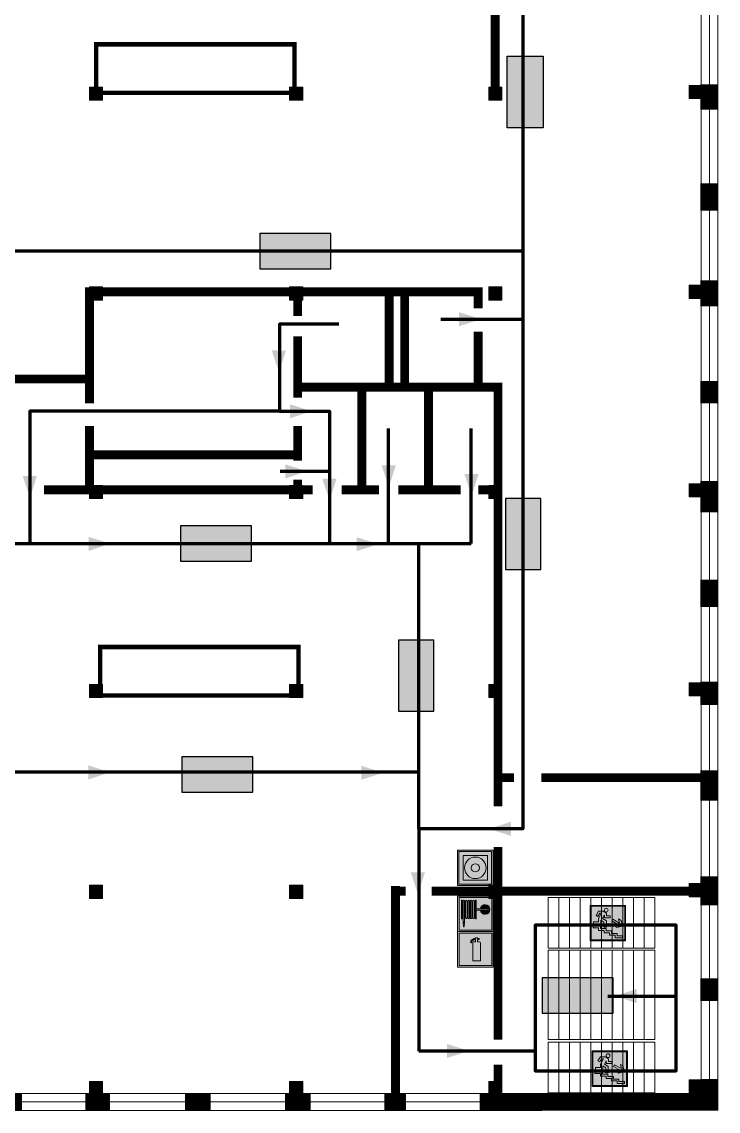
# Model space of a CAD drawing. Header units: millimetres. Extents: x 13810 to 67229, y 12374 to 21950.
# Drawn here: x 25627.8 to 25769.1, y 14572.2 to 14793.2 of the extents above; entities that cross this region are included whole.
import ezdxf

# ---------------------------------------------------------------- set-up
doc = ezdxf.new("R2010")
doc.units = ezdxf.units.MM
doc.layers.add('План_Штампы', color=7, linetype='Continuous')

# ---------------------------------------------------------------- blocks, each defined once
blk = doc.blocks.new('вниз')
at = {"lineweight": 0, "true_color": 0xffffff}
h = blk.add_hatch(color=7, dxfattribs=at)
h.dxf.hatch_style = 1
h.paths.add_polyline_path([(40994.51, -4472.22), (40986.51, -4472.22), (40986.51, -4480.22), (40994.51, -4480.22)])
h.paths.add_polyline_path([(40994.31, -4472.42), (40994.31, -4480.01), (40986.71, -4480.01), (40986.71, -4472.42)], flags=16)
h.paths.add_polyline_path([(40988.43, -4473.53), (40989.43, -4473.53), (40990.19, -4473.96), (40990.19, -4474.6), (40991, -4474.6), (40991, -4475.06), (40989.73, -4475.06), (40989.73, -4474.46), (40989.3, -4475.18), (40990.17, -4475.7), (40990.17, -4477.11), (40989.63, -4477.11), (40989.63, -4476.01), (40988.94, -4475.59), (40988.94, -4476.46), (40988.94, -4476.46), (40987.47, -4476.46), (40987.26, -4476.46), (40987.26, -4475.92), (40988.4, -4475.92), (40988.4, -4475.2), (40989.1, -4473.99), (40988.66, -4473.99), (40988.24, -4474.7), (40987.86, -4474.47), (40988.41, -4473.56)], flags=0)
h.paths.add_polyline_path([(40990.55, -4473.29, -1), (40989.69, -4473.29, -1)], flags=0)
h.paths.add_polyline_path([(40988.85, -4476.89), (40988.85, -4477.43), (40990.1, -4477.43), (40990.1, -4477.99), (40991.34, -4477.99), (40991.34, -4478.54), (40992.59, -4478.54), (40992.59, -4479.09), (40993.83, -4479.09), (40993.83, -4479.52), (40992.17, -4479.52), (40992.17, -4478.97), (40990.91, -4478.97), (40990.91, -4478.41), (40989.68, -4478.41), (40989.68, -4477.86), (40988.43, -4477.86), (40988.43, -4477.31), (40987.6, -4477.31), (40987.18, -4477.31), (40987.18, -4476.89)], flags=0)
h.paths.add_polyline_path([(40991.61, -4475.33), (40993.12, -4476.2), (40992.9, -4475.27), (40993.48, -4475.6), (40993.83, -4476.88), (40992.56, -4477.22), (40991.97, -4476.88), (40992.9, -4476.61), (40991.38, -4475.74), (40991.58, -4475.39)], flags=0)
h.paths.add_polyline_path([(40990.19, -4473.96), (40989.43, -4473.53), (40988.43, -4473.53), (40988.41, -4473.56), (40987.86, -4474.47), (40988.24, -4474.7), (40988.66, -4473.99), (40989.1, -4473.99), (40988.4, -4475.2), (40988.4, -4475.92), (40987.26, -4475.92), (40987.26, -4476.46), (40987.47, -4476.46), (40988.94, -4476.46), (40988.94, -4476.27), (40988.94, -4475.59), (40989.63, -4476.01), (40989.63, -4477.11), (40990.17, -4477.11), (40990.17, -4475.7), (40989.3, -4475.18), (40989.73, -4474.46), (40989.73, -4475.06), (40991, -4475.06), (40991, -4474.6), (40990.19, -4474.6)], flags=0)
h.paths.add_polyline_path([(40990.55, -4473.29, 1), (40989.69, -4473.29, 1)], flags=0)
h.paths.add_polyline_path([(40991.61, -4475.33), (40991.58, -4475.39), (40991.38, -4475.74), (40992.9, -4476.61), (40991.97, -4476.88), (40992.56, -4477.22), (40993.83, -4476.88), (40993.48, -4475.6), (40992.9, -4475.27), (40993.12, -4476.2)], flags=0)
h.paths.add_polyline_path([(40990.1, -4477.43), (40988.85, -4477.43), (40988.85, -4476.89), (40987.18, -4476.89), (40987.18, -4477.31), (40987.6, -4477.31), (40988.43, -4477.31), (40988.43, -4477.86), (40989.68, -4477.86), (40989.68, -4478.41), (40990.91, -4478.41), (40990.91, -4478.97), (40992.17, -4478.97), (40992.17, -4479.52), (40993.83, -4479.52), (40993.83, -4479.09), (40992.59, -4479.09), (40992.59, -4478.54), (40991.34, -4478.54), (40991.34, -4477.99), (40990.1, -4477.99)], flags=0)
at = {"lineweight": 0}
h = blk.add_hatch(color=126, dxfattribs=at)
h.dxf.hatch_style = 1
h.paths.add_polyline_path([(40994.31, -4472.42), (40986.71, -4472.42), (40986.71, -4480.01), (40994.31, -4480.01)])
h.paths.add_polyline_path([(40988.43, -4473.53), (40989.43, -4473.53), (40990.19, -4473.96), (40990.19, -4474.6), (40991, -4474.6), (40991, -4475.06), (40989.73, -4475.06), (40989.73, -4474.46), (40989.3, -4475.18), (40990.17, -4475.7), (40990.17, -4477.11), (40989.63, -4477.11), (40989.63, -4476.01), (40988.94, -4475.59), (40988.94, -4476.46), (40988.94, -4476.46), (40987.47, -4476.46), (40987.26, -4476.46), (40987.26, -4475.92), (40988.4, -4475.92), (40988.4, -4475.2), (40989.1, -4473.99), (40988.66, -4473.99), (40988.24, -4474.7), (40987.86, -4474.47), (40988.41, -4473.56)], flags=16)
h.paths.add_polyline_path([(40990.55, -4473.29, -1), (40989.69, -4473.29, -1)], flags=16)
h.paths.add_polyline_path([(40988.85, -4476.89), (40988.85, -4477.43), (40990.1, -4477.43), (40990.1, -4477.99), (40991.34, -4477.99), (40991.34, -4478.54), (40992.59, -4478.54), (40992.59, -4479.09), (40993.83, -4479.09), (40993.83, -4479.52), (40992.17, -4479.52), (40992.17, -4478.97), (40990.91, -4478.97), (40990.91, -4478.41), (40989.68, -4478.41), (40989.68, -4477.86), (40988.43, -4477.86), (40988.43, -4477.31), (40987.6, -4477.31), (40987.18, -4477.31), (40987.18, -4476.89)], flags=16)
h.paths.add_polyline_path([(40991.61, -4475.33), (40993.12, -4476.2), (40992.9, -4475.27), (40993.48, -4475.6), (40993.83, -4476.88), (40992.56, -4477.22), (40991.97, -4476.88), (40992.9, -4476.61), (40991.38, -4475.74), (40991.58, -4475.39)], flags=16)
at = {"lineweight": 0, "true_color": 0xffffff}
h = blk.add_hatch(color=7, dxfattribs=at)
h.dxf.hatch_style = 1
h.paths.add_polyline_path([(40989.73, -4474.46), (40989.73, -4475.06), (40991, -4475.06), (40991, -4474.6), (40990.19, -4474.6), (40990.19, -4473.96), (40989.43, -4473.53), (40988.43, -4473.53), (40988.41, -4473.56), (40987.86, -4474.47), (40988.24, -4474.7), (40988.66, -4473.99), (40989.1, -4473.99), (40988.4, -4475.2), (40988.4, -4475.92), (40987.26, -4475.92), (40987.26, -4476.46), (40987.47, -4476.46), (40988.94, -4476.46), (40988.94, -4475.59), (40989.63, -4476.01), (40989.63, -4477.11), (40990.17, -4477.11), (40990.17, -4475.7), (40989.3, -4475.18)])
h.paths.add_polyline_path([(40989.69, -4473.29, 1), (40990.55, -4473.29, 1)])
h.paths.add_polyline_path([(40991.61, -4475.33), (40991.58, -4475.39), (40991.38, -4475.74), (40992.9, -4476.61), (40991.97, -4476.88), (40992.56, -4477.22), (40993.83, -4476.88), (40993.48, -4475.6), (40992.9, -4475.27), (40993.12, -4476.2)])
h.paths.add_polyline_path([(40990.1, -4477.43), (40988.85, -4477.43), (40988.85, -4476.89), (40987.18, -4476.89), (40987.18, -4477.31), (40987.6, -4477.31), (40988.43, -4477.31), (40988.43, -4477.86), (40989.68, -4477.86), (40989.68, -4478.41), (40990.91, -4478.41), (40990.91, -4478.97), (40992.17, -4478.97), (40992.17, -4479.52), (40993.83, -4479.52), (40993.83, -4479.09), (40992.59, -4479.09), (40992.59, -4478.54), (40991.34, -4478.54), (40991.34, -4477.99), (40990.1, -4477.99)])
at = {"color": 126, "lineweight": 0}
for points in [[(40986.51, -4472.22), (40994.51, -4472.22), (40994.51, -4480.22), (40986.51, -4480.22)], [(40986.71, -4472.42), (40994.31, -4472.42), (40994.31, -4480.01), (40986.71, -4480.01)]]:
    blk.add_lwpolyline(points, close=True, dxfattribs=at)
for points in [[(40987.47, -4476.46), (40987.26, -4476.46), (40987.26, -4475.92), (40988.4, -4475.92), (40988.4, -4475.2), (40989.1, -4473.99), (40988.66, -4473.99), (40988.24, -4474.7), (40987.86, -4474.47), (40988.41, -4473.56), (40988.43, -4473.53), (40989.43, -4473.53), (40990.19, -4473.96), (40990.19, -4474.6), (40991, -4474.6), (40991, -4475.06), (40989.73, -4475.06), (40989.73, -4474.46), (40989.3, -4475.18), (40990.17, -4475.7), (40990.17, -4477.11), (40989.63, -4477.11), (40989.63, -4476.01), (40988.94, -4475.59), (40988.94, -4476.46)], [(40991.58, -4475.39), (40991.38, -4475.74), (40992.9, -4476.61), (40991.97, -4476.88), (40992.56, -4477.22), (40993.83, -4476.88), (40993.48, -4475.6), (40992.9, -4475.27), (40993.12, -4476.2), (40991.61, -4475.33), (40991.58, -4475.39)], [(40987.6, -4477.31), (40987.18, -4477.31), (40987.18, -4476.89), (40988.85, -4476.89), (40988.85, -4477.43), (40990.1, -4477.43), (40990.1, -4477.99), (40991.34, -4477.99), (40991.34, -4478.54), (40992.59, -4478.54), (40992.59, -4479.09), (40993.83, -4479.09), (40993.83, -4479.52), (40992.17, -4479.52), (40992.17, -4478.97), (40990.91, -4478.97), (40990.91, -4478.41), (40989.68, -4478.41), (40989.68, -4477.86), (40988.43, -4477.86), (40988.43, -4477.31), (40987.6, -4477.31)], [(40987.47, -4476.46), (40988.94, -4476.46), (40988.94, -4476.27)]]:
    blk.add_lwpolyline(points, dxfattribs=at)
blk.add_circle((40990.12, -4473.29), 0.432, dxfattribs=at)
blk = doc.blocks.new('A$C32E8229D')
at = {"true_color": 0xffffff}
blk.add_hatch(color=7, dxfattribs=at).paths.add_polyline_path([(0, 0), (0, -8), (16, -8), (16, 0)])
h = blk.add_hatch(color=126)
h.paths.add_polyline_path([(0.2, -0.2), (15.8, -0.2), (15.8, -7.8), (0.2, -7.8)])
h.paths.add_polyline_path([(13.49, -2.05), (12.08, -2.05), (11.37, -2.63, 0.162397), (11.29, -2.84), (11.29, -3.63), (10.35, -3.63), (10.35, -4.05), (11.68, -4.05), (11.68, -3.48), (12.26, -4.28), (11.29, -5.1), (11.29, -6.78), (11.85, -6.78), (11.85, -5.44), (12.8, -4.64), (12.8, -5.94), (14.46, -5.94), (14.46, -5.39), (13.45, -5.39), (13.45, -3.97), (12.46, -2.59), (13.15, -2.59), (13.69, -3.34), (14.18, -3)], flags=16)
h.paths.add_polyline_path([(10.74, -1.82, 1), (11.8, -1.82, 1)], flags=16)
h.paths.add_polyline_path([(9.39, -3.59), (5.99, -3.59), (6.56, -3.03), (5.91, -3.03), (5.1, -3.83), (5.91, -4.64), (6.56, -4.64), (5.99, -4.09), (9.39, -4.09)], flags=16)
h.paths.add_polyline_path([(4.29, -1.08), (1.72, -1.08), (1.72, -6.6), (4.29, -6.6)], flags=16)
at = {"color": 126}
blk.add_lwpolyline([(16, -8), (0, -8), (0, 0), (16, 0)], close=True, dxfattribs=at)
blk = doc.blocks.new('A$C54414219')
at = {"true_color": 0xffffff}
h = blk.add_hatch(color=7, dxfattribs=at)
h.paths.add_polyline_path([(2.39, -9.45), (2.39, -18.3), (11.23, -18.3), (11.23, -9.45)], flags=0)
h.paths.add_polyline_path([(10.71, -13.87, -1), (2.92, -13.87, -1)], flags=0)
h.paths.add_polyline_path([(8.3, -13.87, -1), (5.33, -13.87, -1)], flags=0)
h.paths.add_polyline_path([(0.41, -7.47), (0.41, -20.27), (13.21, -20.27), (13.21, -7.47)])
h.paths.add_polyline_path([(0.92, -19.77), (12.71, -19.77), (12.71, -7.98), (0.92, -7.98)], flags=16)
h.paths.add_polyline_path([(11.23, -9.45), (11.23, -18.3), (2.39, -18.3), (2.39, -9.45)], flags=0)
at = {"lineweight": 5}
h = blk.add_hatch(color=242, dxfattribs=at)
h.paths.add_polyline_path([(12.71, -7.98), (0.92, -7.98), (0.92, -19.77), (12.71, -19.77)])
h.paths.add_polyline_path([(11.23, -18.3), (2.39, -18.3), (2.39, -9.45), (11.23, -9.45)], flags=16)
h.paths.add_polyline_path([(10.71, -13.87, -1), (2.92, -13.87, -1)], flags=0)
h.paths.add_polyline_path([(8.3, -13.87, -1), (5.33, -13.87, -1)], flags=0)
at = {"true_color": 0xffffff}
h = blk.add_hatch(color=7, dxfattribs=at)
h.paths.add_polyline_path([(2.39, -9.45), (2.39, -18.3), (11.23, -18.3), (11.23, -9.45)])
h.paths.add_polyline_path([(10.71, -13.87, -1), (2.92, -13.87, -1)], flags=16)
h.paths.add_polyline_path([(8.3, -13.87, -1), (5.33, -13.87, -1)], flags=0)
at = {"lineweight": 5}
h = blk.add_hatch(color=242, dxfattribs=at)
h.paths.add_polyline_path([(2.92, -13.87, 1), (10.71, -13.87, 1)])
h.paths.add_polyline_path([(8.3, -13.87, -1), (5.33, -13.87, -1)], flags=16)
at = {"color": 242, "lineweight": 5}
for p, q in [((0.41, -20.27), (0.41, -7.47)), ((0.41, -7.47), (13.21, -7.47)), ((0.41, -7.47), (13.21, -7.47)), ((13.21, -20.27), (13.21, -7.47)), ((0.41, -20.27), (13.21, -20.27))]:
    blk.add_line(p, q, dxfattribs=at)
for points in [[(0.92, -7.98), (12.71, -7.98), (12.71, -19.77), (0.92, -19.77)], [(2.39, -9.45), (11.23, -9.45), (11.23, -18.3), (2.39, -18.3)]]:
    blk.add_lwpolyline(points, close=True, dxfattribs=at)
for radius in [3.89, 1.49]:
    blk.add_circle((6.81, -13.87), radius, dxfattribs=at)
blk = doc.blocks.new('A$C7B4425F7')
at = {"true_color": 0xffffff}
blk.add_hatch(color=7, dxfattribs=at).paths.add_polyline_path([(0, 0), (-16, 0), (-16, -8), (0, -8)])
h = blk.add_hatch(color=126)
h.paths.add_polyline_path([(-0.2, -0.2), (-15.8, -0.2), (-15.8, -7.8), (-0.2, -7.8)])
h.paths.add_polyline_path([(-11.76, -2.03), (-11.76, -3.66), (-11.17, -3.66, -0.568275), (-11.17, -6.18), (-12.58, -6.18), (-12.58, -2.03)], flags=16)
h.paths.add_polyline_path([(-13.33, -4.12, -0.495768), (-13.59, -6.18), (-15.03, -6.18), (-15.03, -2.03), (-13.59, -2.03, -0.487973)], flags=16)
h.paths.add_polyline_path([(-10.25, -2.03), (-9.48, -2.03), (-9.48, -6.18), (-10.25, -6.18)], flags=16)
h.paths.add_polyline_path([(-13.84, -3.69), (-14.24, -3.69), (-14.24, -3.03), (-13.9, -3.03, -0.692621)], flags=0)
h.paths.add_polyline_path([(-9.15, -2.03), (-8.4, -2.03), (-8.04, -3.07), (-7.68, -2.03), (-6.93, -2.03), (-7.64, -4.1), (-6.93, -6.18), (-7.68, -6.18), (-8.04, -5.14), (-8.4, -6.18), (-9.15, -6.18), (-8.44, -4.1)], flags=16)
h.paths.add_polyline_path([(-11.76, -4.46), (-11.42, -4.46, -0.692621), (-11.36, -5.12), (-11.76, -5.12)], flags=0)
h.paths.add_polyline_path([(-13.9, -5.2), (-14.24, -5.2), (-14.24, -4.55), (-13.84, -4.55, -0.708038)], flags=0)
edge = h.paths.add_edge_path(flags=16)
edge.add_ellipse((-5.51, -4.08), major_axis=(0, 2.05), ratio=0.586184, start_angle=0, end_angle=360)
edge = h.paths.add_edge_path(flags=0)
edge.add_ellipse((-5.51, -4.08), major_axis=(0, 1.14), ratio=0.454828, start_angle=0, end_angle=360)
h.paths.add_polyline_path([(-4.13, -4.96, 0.377264), (-3.48, -4.52, 0.0555), (-3.16, -2.03), (-1.66, -2.03), (-1.66, -4.96), (-0.96, -4.96), (-0.96, -7.01), (-1.75, -7.01), (-1.75, -6.18), (-3.3, -6.18), (-3.3, -7.02), (-4.13, -7.02)], flags=16)
h.paths.add_polyline_path([(-2.73, -2.91), (-2.28, -2.91), (-2.28, -4.96), (-3.05, -4.96, 0.079136)], flags=0)
at = {"color": 126}
blk.add_lwpolyline([(-16, -8), (0, -8), (0, 0), (-16, 0)], close=True, dxfattribs=at)
blk = doc.blocks.new('A$C3AD82952')
at = {"true_color": 0xf5f5ff}
h = blk.add_hatch(color=7, dxfattribs=at)
h.dxf.hatch_style = 1
h.paths.add_polyline_path([(8.21, 8.73, 0.414214), (7.89, 9.05), (7.22, 9.05), (7.22, 9.92), (7.59, 9.92, 1), (7.57, 10.36), (7.22, 10.36), (7.22, 10.6), (6.43, 10.6), (6.43, 10.36), (6.01, 10.36), (4.74, 9.59), (4.74, 8.69), (4.98, 8.73), (4.98, 9.26), (6.12, 9.91), (6.43, 9.91), (6.43, 9.05), (5.76, 9.05, 0.414214), (5.44, 8.73), (5.44, 2.2), (8.21, 2.2)], flags=0)
h.paths.add_polyline_path([(12.8, 12.8), (0, 12.8), (0, 0), (12.8, 0)])
h.paths.add_polyline_path([(0.51, 12.29), (12.29, 12.29), (12.29, 0.51), (0.51, 0.51)], flags=16)
h.paths.add_polyline_path([(4.74, 9.59), (6.01, 10.36), (6.43, 10.36), (6.43, 10.6), (7.22, 10.6), (7.22, 10.36), (7.59, 10.36, -0.94586), (7.59, 9.92), (7.22, 9.92), (7.22, 9.05), (7.89, 9.05, -0.414214), (8.21, 8.73), (8.21, 2.2), (5.44, 2.2), (5.44, 8.73, -0.414214), (5.76, 9.05), (6.43, 9.05), (6.43, 9.91), (6.12, 9.91), (4.98, 9.26), (4.98, 8.73), (4.74, 8.69)], flags=0)
h = blk.add_hatch(color=242)
h.dxf.hatch_style = 1
h.paths.add_polyline_path([(12.29, 12.29), (0.51, 12.29), (0.51, 0.51), (12.29, 0.51)])
h.paths.add_polyline_path([(4.74, 8.69), (4.74, 9.59), (6.01, 10.36), (6.43, 10.36), (6.43, 10.6), (7.22, 10.6), (7.22, 10.36), (7.59, 10.36, -0.94586), (7.59, 9.92), (7.22, 9.92), (7.22, 9.05), (7.89, 9.05, -0.414214), (8.21, 8.73), (8.21, 2.2), (5.44, 2.2), (5.44, 8.73, -0.414214), (5.76, 9.05), (6.43, 9.05), (6.43, 9.91), (6.12, 9.91), (4.98, 9.26), (4.98, 8.73)], flags=16)
h = blk.add_hatch(color=7, dxfattribs=at)
h.dxf.hatch_style = 1
h.paths.add_polyline_path([(8.21, 8.73, 0.414214), (7.89, 9.05), (7.22, 9.05), (7.22, 9.92), (7.59, 9.92, 1), (7.57, 10.36), (7.22, 10.36), (7.22, 10.6), (6.43, 10.6), (6.43, 10.36), (6.01, 10.36), (4.74, 9.59), (4.74, 8.69), (4.98, 8.73), (4.98, 9.26), (6.12, 9.91), (6.43, 9.91), (6.43, 9.05), (5.76, 9.05, 0.414214), (5.44, 8.73), (5.44, 2.2), (8.21, 2.2)])
at = {"color": 242, "lineweight": 5}
for p, q in [((0, 0), (0, 12.8)), ((0, 12.8), (12.8, 12.8)), ((12.8, 0), (12.8, 12.8)), ((6.01, 10.36), (4.74, 9.59)), ((4.74, 9.59), (4.74, 8.69)), ((4.74, 8.69), (4.98, 8.73)), ((4.98, 9.26), (6.12, 9.91)), ((4.98, 8.73), (4.98, 9.26)), ((5.44, 2.2), (5.44, 8.73)), ((5.76, 9.05), (6.43, 9.05)), ((6.01, 10.36), (6.43, 10.36)), ((6.12, 9.91), (6.43, 9.91)), ((7.22, 10.6), (6.43, 10.6)), ((6.43, 10.6), (6.43, 10.36)), ((6.43, 9.91), (6.43, 9.05)), ((7.22, 10.36), (7.22, 10.6)), ((7.59, 10.36), (7.22, 10.36)), ((7.22, 9.05), (7.22, 9.92)), ((7.59, 9.92), (7.22, 9.92)), ((7.89, 9.05), (7.22, 9.05)), ((8.21, 2.2), (8.21, 8.73)), ((0, 0), (12.8, 0)), ((5.44, 2.2), (8.21, 2.2))]:
    blk.add_line(p, q, dxfattribs=at)
blk.add_lwpolyline([(0.51, 12.29), (12.29, 12.29), (12.29, 0.51), (0.51, 0.51)], close=True, dxfattribs=at)
for centre, radius, start, end in [((5.76, 8.73), 0.32, 90, 180), ((7.58, 10.14), 0.223, 273.1875, 86.8125), ((7.89, 8.73), 0.32, 0, 90)]:
    blk.add_arc(centre, radius, start, end, dxfattribs=at)
blk = doc.blocks.new('A$C37112FD5')
at = {"true_color": 0xf5f5ff}
h = blk.add_hatch(color=7, dxfattribs=at)
h.dxf.hatch_style = 1
h.paths.add_polyline_path([(12.8, -7.4), (0, -7.4), (0, -20.2), (12.8, -20.2)])
h.paths.add_polyline_path([(12.29, -7.91), (12.29, -19.69), (0.51, -19.69), (0.51, -7.91)], flags=16)
h.paths.add_polyline_path([(4.98, -9.04, -0.42597), (5.17, -9.22), (5.17, -12.25), (5.17, -15.29, -0.432244), (4.98, -15.47), (4.83, -15.47, -0.42597), (4.64, -15.29), (4.64, -12.25), (4.64, -9.22, -0.432244), (4.83, -9.04)], flags=0)
h.paths.add_polyline_path([(4.28, -9.22), (4.28, -12.25), (4.28, -15.29, -0.432244), (4.09, -15.47), (3.94, -15.47, -0.42597), (3.75, -15.29), (3.75, -12.25), (3.75, -9.22, -0.432244), (3.94, -9.04), (4.09, -9.04, -0.42597)], flags=0)
h.paths.add_polyline_path([(5.72, -9.04), (5.87, -9.04, -0.42597), (6.06, -9.22), (6.06, -12.25), (6.06, -15.29, -0.432244), (5.87, -15.47), (5.72, -15.47, -0.42597), (5.53, -15.29), (5.53, -12.25), (5.53, -9.22, -0.432244)], flags=0)
h.paths.add_polyline_path([(6.42, -8.9), (6.5, -8.9, -0.42597), (6.69, -9.08), (6.69, -12.03), (8.21, -12.03, -15.824349), (8.21, -12.47), (6.69, -12.47), (6.69, -15.42, -0.432244), (6.5, -15.6), (6.42, -15.6)], flags=0)
h.paths.add_polyline_path([(3.39, -9.22), (3.39, -12.25), (3.39, -15.29, -0.432244), (3.2, -15.47), (3.05, -15.47, -0.42597), (2.85, -15.29), (2.85, -12.25), (2.85, -9.22, -0.432244), (3.05, -9.04), (3.2, -9.04, -0.42597)], flags=0)
h.paths.add_polyline_path([(2.5, -9.22), (2.5, -16.71), (1.96, -16.71), (1.96, -9.22, -0.432244), (2.15, -9.04), (2.31, -9.04, -0.42597)], flags=0)
h.paths.add_polyline_path([(1.61, -8.9), (1.61, -15.6), (1.57, -15.6, -0.42597), (1.37, -15.42), (1.37, -12.03), (1.37, -9.09, -0.432244), (1.57, -8.9)], flags=0)
h.paths.add_polyline_path([(9.76, -10.81), (9.76, -12.03), (8.49, -12.03, -0.336371)], flags=0)
h.paths.add_polyline_path([(8.49, -12.47), (9.76, -12.47), (9.76, -13.7, -0.336371)], flags=0)
h.paths.add_polyline_path([(10.11, -10.81, -0.336371), (11.38, -12.03), (10.11, -12.03)], flags=0)
h.paths.add_polyline_path([(10.11, -12.47), (11.38, -12.47, -0.336371), (10.11, -13.7)], flags=0)
h.paths.add_polyline_path([(2.5, -16.84), (2.5, -17.05), (1.97, -17.05), (1.97, -16.84)], flags=0)
h.paths.add_polyline_path([(2.5, -17.24, -0.033778), (2.24, -18.6, -0.033778), (1.97, -17.24)], flags=0)
h = blk.add_hatch(color=242)
h.dxf.hatch_style = 1
h.paths.add_polyline_path([(12.29, -7.91), (0.51, -7.91), (0.51, -19.69), (12.29, -19.69)])
h.paths.add_polyline_path([(6.42, -15.6), (6.42, -8.9), (6.5, -8.9, -0.42597), (6.69, -9.08), (6.69, -12.03), (8.21, -12.03, -15.824349), (8.21, -12.47), (6.69, -12.47), (6.69, -15.42, -0.432244), (6.5, -15.6)], flags=16)
h.paths.add_polyline_path([(5.87, -15.47), (5.72, -15.47, -0.42597), (5.53, -15.29), (5.53, -12.25), (5.53, -9.22, -0.432244), (5.72, -9.04), (5.87, -9.04, -0.42597), (6.06, -9.22), (6.06, -12.25), (6.06, -15.29, -0.432244)], flags=16)
h.paths.add_polyline_path([(4.98, -15.47), (4.83, -15.47, -0.42597), (4.64, -15.29), (4.64, -12.25), (4.64, -9.22, -0.432244), (4.83, -9.04), (4.98, -9.04, -0.42597), (5.17, -9.22), (5.17, -12.25), (5.17, -15.29, -0.432244)], flags=16)
h.paths.add_polyline_path([(4.09, -15.47), (3.94, -15.47, -0.42597), (3.75, -15.29), (3.75, -12.25), (3.75, -9.22, -0.432244), (3.94, -9.04), (4.09, -9.04, -0.42597), (4.28, -9.22), (4.28, -12.25), (4.28, -15.29, -0.432244)], flags=16)
h.paths.add_polyline_path([(3.2, -15.47), (3.05, -15.47, -0.42597), (2.85, -15.29), (2.85, -12.25), (2.85, -9.22, -0.432244), (3.05, -9.04), (3.2, -9.04, -0.42597), (3.39, -9.22), (3.39, -12.25), (3.39, -15.29, -0.432244)], flags=16)
h.paths.add_polyline_path([(2.5, -17.05), (1.97, -17.05), (1.97, -16.84), (2.5, -16.84)], flags=16)
h.paths.add_polyline_path([(2.5, -17.24, -0.033778), (2.24, -18.6, -0.033778), (1.97, -17.24)], flags=16)
h.paths.add_polyline_path([(2.5, -16.71), (1.96, -16.71), (1.96, -9.22, -0.432244), (2.15, -9.04), (2.31, -9.04, -0.42597), (2.5, -9.22)], flags=16)
h.paths.add_polyline_path([(1.61, -15.6), (1.57, -15.6, -0.42597), (1.37, -15.42), (1.37, -12.03), (1.37, -9.09, -0.432244), (1.57, -8.9), (1.61, -8.9)], flags=16)
h.paths.add_polyline_path([(8.49, -12.47), (9.76, -12.47), (9.76, -13.7, -0.336371)], flags=0)
h.paths.add_polyline_path([(10.11, -13.7), (10.11, -12.47), (11.38, -12.47, -0.336371)], flags=0)
h.paths.add_polyline_path([(8.49, -12.03, -0.336371), (9.76, -10.81), (9.76, -12.03)], flags=0)
h.paths.add_polyline_path([(10.11, -12.03), (10.11, -10.81, -0.336371), (11.38, -12.03)], flags=0)
h = blk.add_hatch(color=7, dxfattribs=at)
h.dxf.hatch_style = 1
h.paths.add_polyline_path([(1.61, -8.9), (1.57, -8.9, 0.432244), (1.37, -9.09), (1.37, -12.03), (1.37, -15.42, 0.42597), (1.57, -15.6), (1.61, -15.6)])
h.paths.add_polyline_path([(2.5, -9.22, 0.42597), (2.31, -9.04), (2.15, -9.04, 0.432244), (1.96, -9.22), (1.96, -16.71), (2.5, -16.71)])
h.paths.add_polyline_path([(2.5, -16.84), (1.97, -16.84), (1.97, -17.05), (2.5, -17.05)])
h.paths.add_polyline_path([(2.5, -17.24), (1.97, -17.24, 0.033778), (2.24, -18.6, 0.033778)])
h.paths.add_polyline_path([(3.39, -12.25), (3.39, -9.22, 0.42597), (3.2, -9.04), (3.05, -9.04, 0.432244), (2.85, -9.22), (2.85, -12.25), (2.85, -15.29, 0.42597), (3.05, -15.47), (3.2, -15.47, 0.432244), (3.39, -15.29)])
h.paths.add_polyline_path([(4.28, -12.25), (4.28, -9.22, 0.42597), (4.09, -9.04), (3.94, -9.04, 0.432244), (3.75, -9.22), (3.75, -12.25), (3.75, -15.29, 0.42597), (3.94, -15.47), (4.09, -15.47, 0.432244), (4.28, -15.29)])
h.paths.add_polyline_path([(5.17, -12.25), (5.17, -9.22, 0.42597), (4.98, -9.04), (4.83, -9.04, 0.432244), (4.64, -9.22), (4.64, -12.25), (4.64, -15.29, 0.42597), (4.83, -15.47), (4.98, -15.47, 0.432244), (5.17, -15.29)])
h.paths.add_polyline_path([(6.06, -12.25), (6.06, -9.22, 0.42597), (5.87, -9.04), (5.72, -9.04, 0.432244), (5.53, -9.22), (5.53, -12.25), (5.53, -15.29, 0.42597), (5.72, -15.47), (5.87, -15.47, 0.432244), (6.06, -15.29)])
h.paths.add_polyline_path([(6.69, -12.47), (8.21, -12.47, 15.824349), (8.21, -12.03), (6.69, -12.03), (6.69, -9.08, 0.42597), (6.5, -8.9), (6.42, -8.9), (6.42, -15.6), (6.5, -15.6, 0.432244), (6.69, -15.42)])
h.paths.add_polyline_path([(8.49, -12.47), (9.76, -12.47), (9.76, -13.7, -0.336371)], flags=16)
h.paths.add_polyline_path([(8.49, -12.03, -0.336371), (9.76, -10.81), (9.76, -12.03)], flags=16)
h.paths.add_polyline_path([(10.11, -12.47), (11.38, -12.47, -0.336371), (10.11, -13.7)], flags=16)
h.paths.add_polyline_path([(10.11, -12.03), (10.11, -10.81, -0.336371), (11.38, -12.03)], flags=16)
h = blk.add_hatch(color=242)
h.dxf.hatch_style = 1
h.paths.add_polyline_path([(9.76, -10.81, 0.336371), (8.49, -12.03), (9.76, -12.03)])
h.paths.add_polyline_path([(10.11, -10.81), (10.11, -12.03), (11.38, -12.03, 0.336371)])
h.paths.add_polyline_path([(11.38, -12.47), (10.11, -12.47), (10.11, -13.7, 0.336371)])
h.paths.add_polyline_path([(9.76, -12.47), (8.49, -12.47, 0.336371), (9.76, -13.7)])
at = {"color": 242, "lineweight": 5}
for p, q in [((0, -20.2), (0, -7.4)), ((0, -7.4), (12.8, -7.4)), ((12.8, -20.2), (12.8, -7.4)), ((1.37, -12.03), (1.37, -9.08)), ((1.57, -8.9), (1.61, -8.9)), ((1.61, -8.9), (1.61, -15.6)), ((1.96, -16.71), (1.96, -9.22)), ((2.15, -9.04), (2.31, -9.04)), ((2.5, -16.71), (2.5, -9.22)), ((2.85, -12.25), (2.85, -9.22)), ((3.05, -9.04), (3.2, -9.04)), ((3.39, -12.25), (3.39, -9.22)), ((3.75, -12.25), (3.75, -9.22)), ((3.94, -9.04), (4.09, -9.04)), ((4.28, -12.25), (4.28, -9.22)), ((4.64, -12.25), (4.64, -9.22)), ((4.83, -9.04), (4.98, -9.04)), ((5.17, -12.25), (5.17, -9.22)), ((5.53, -12.25), (5.53, -9.22)), ((5.72, -9.04), (5.87, -9.04)), ((6.06, -12.25), (6.06, -9.22)), ((6.42, -8.9), (6.42, -15.6)), ((6.5, -8.9), (6.42, -8.9)), ((6.69, -12.03), (6.69, -9.08)), ((9.76, -10.81), (9.76, -12.03)), ((10.11, -10.81), (10.11, -12.03)), ((1.37, -12.03), (1.37, -15.42)), ((1.57, -15.6), (1.61, -15.6)), ((2.85, -12.25), (2.85, -15.29)), ((3.05, -15.47), (3.2, -15.47)), ((3.39, -12.25), (3.39, -15.29)), ((3.75, -12.25), (3.75, -15.29)), ((3.94, -15.47), (4.09, -15.47)), ((4.28, -12.25), (4.28, -15.29)), ((4.64, -12.25), (4.64, -15.29)), ((4.83, -15.47), (4.98, -15.47)), ((5.17, -12.25), (5.17, -15.29)), ((5.53, -12.25), (5.53, -15.29)), ((5.72, -15.47), (5.87, -15.47)), ((6.06, -12.25), (6.06, -15.29)), ((6.42, -15.6), (6.5, -15.6)), ((8.21, -12.03), (6.69, -12.03)), ((8.21, -12.47), (6.69, -12.47)), ((6.69, -12.47), (6.69, -15.42)), ((9.76, -12.03), (8.49, -12.03)), ((9.76, -12.47), (8.49, -12.47)), ((9.76, -12.47), (9.76, -13.7)), ((11.38, -12.03), (10.11, -12.03)), ((11.38, -12.47), (10.11, -12.47)), ((10.11, -12.47), (10.11, -13.7)), ((1.96, -16.71), (2.5, -16.71)), ((1.97, -16.84), (2.5, -16.84)), ((1.97, -17.05), (1.97, -16.84)), ((2.5, -17.05), (1.97, -17.05)), ((1.97, -17.24), (2.5, -17.24)), ((2.5, -16.84), (2.5, -17.05)), ((0, -20.2), (12.8, -20.2))]:
    blk.add_line(p, q, dxfattribs=at)
blk.add_lwpolyline([(0.51, -7.91), (12.29, -7.91), (12.29, -19.69), (0.51, -19.69)], close=True, dxfattribs=at)
for centre, radius, start, end in [((1.56, -9.09), 0.182, 87.1027, 180.6071), ((2.15, -9.22), 0.182, 87.1027, 180.6071), ((2.32, -9.22), 0.182, 359.3929, 92.8973), ((3.04, -9.22), 0.182, 87.1027, 180.6071), ((3.21, -9.22), 0.182, 359.3929, 92.8973), ((3.93, -9.22), 0.182, 87.1027, 180.6071), ((4.1, -9.22), 0.182, 359.3929, 92.8973), ((4.82, -9.22), 0.182, 87.1027, 180.6071), ((4.99, -9.22), 0.182, 359.3929, 92.8973), ((5.71, -9.22), 0.182, 87.1027, 180.6071), ((5.88, -9.22), 0.182, 359.3929, 92.8973), ((6.51, -9.09), 0.182, 359.3929, 92.8973), ((9.93, -12.25), 1.74, 187.2319, 172.7681), ((9.93, -12.25), 1.46, 96.9927, 171.3585), ((9.93, -12.25), 1.46, 8.6415, 83.0073), ((1.56, -15.42), 0.182, 179.3929, 272.8973), ((3.04, -15.29), 0.182, 179.3929, 272.8973), ((3.21, -15.29), 0.182, 267.1027, 0.6071), ((3.93, -15.29), 0.182, 179.3929, 272.8973), ((4.1, -15.29), 0.182, 267.1027, 0.6071), ((4.82, -15.29), 0.182, 179.3929, 272.8973), ((4.99, -15.29), 0.182, 267.1027, 0.6071), ((5.71, -15.29), 0.182, 179.3929, 272.8973), ((5.88, -15.29), 0.182, 267.1027, 0.6071), ((6.51, -15.42), 0.182, 267.1027, 0.6071), ((9.93, -12.25), 1.46, 188.6415, 263.0073), ((9.93, -12.25), 1.46, 276.9927, 351.3585), ((12.17, -15.98), 10.27, 187.041, 194.7793), ((-7.7, -15.98), 10.27, 345.2207, 352.959)]:
    blk.add_arc(centre, radius, start, end, dxfattribs=at)

msp = doc.modelspace()

# ---------------------------------------------------------------- hatches: boundary and pattern name
at = {"lineweight": 0}
h = msp.add_hatch(color=256, dxfattribs=at)
h.dxf.hatch_style = 1
h.paths.add_polyline_path([(25765.85, 14777.66), (25765.85, 14780.33), (25763.18, 14780.33), (25763.18, 14777.66)])
h = msp.add_hatch(color=256, dxfattribs=at)
h.dxf.hatch_style = 1
h.paths.add_polyline_path([(25644.21, 14777.31), (25644.21, 14779.98), (25641.54, 14779.98), (25641.54, 14777.31)])
h = msp.add_hatch(color=256, dxfattribs=at)
h.dxf.hatch_style = 1
h.paths.add_polyline_path([(25684.81, 14777.31), (25684.81, 14779.98), (25682.14, 14779.98), (25682.14, 14777.31)])
h = msp.add_hatch(color=256, dxfattribs=at)
h.dxf.hatch_style = 1
h.paths.add_polyline_path([(25725.18, 14777.31), (25725.18, 14779.98), (25722.52, 14779.98), (25722.52, 14777.31)])
h = msp.add_hatch(color=256, dxfattribs=at)
h.dxf.hatch_style = 1
h.paths.add_polyline_path([(25644.21, 14736.76), (25644.21, 14739.42), (25641.54, 14739.42), (25641.54, 14736.76)])
h = msp.add_hatch(color=256, dxfattribs=at)
h.dxf.hatch_style = 1
h.paths.add_polyline_path([(25684.81, 14736.76), (25684.81, 14739.42), (25682.14, 14739.42), (25682.14, 14736.76)])
h = msp.add_hatch(color=256, dxfattribs=at)
h.dxf.hatch_style = 1
h.paths.add_polyline_path([(25725.18, 14736.76), (25725.18, 14739.42), (25722.52, 14739.42), (25722.52, 14736.76)])
h = msp.add_hatch(color=256, dxfattribs=at)
h.dxf.hatch_style = 1
h.paths.add_polyline_path([(25765.85, 14737.1), (25765.85, 14739.77), (25763.18, 14739.77), (25763.18, 14737.1)])
h = msp.add_hatch(color=256, dxfattribs=at)
h.dxf.hatch_style = 1
h.paths.add_polyline_path([(25644.21, 14696.48), (25644.21, 14699.15), (25641.54, 14699.15), (25641.54, 14696.48)])
h = msp.add_hatch(color=256, dxfattribs=at)
h.dxf.hatch_style = 1
h.paths.add_polyline_path([(25684.81, 14696.48), (25684.81, 14699.15), (25682.14, 14699.15), (25682.14, 14696.48)])
h = msp.add_hatch(color=256, dxfattribs=at)
h.dxf.hatch_style = 1
h.paths.add_polyline_path([(25725.18, 14696.48), (25725.18, 14699.15), (25722.52, 14699.15), (25722.52, 14696.48)])
h = msp.add_hatch(color=256, dxfattribs=at)
h.dxf.hatch_style = 1
h.paths.add_polyline_path([(25765.85, 14696.82), (25765.85, 14699.49), (25763.18, 14699.49), (25763.18, 14696.82)])
h = msp.add_hatch(color=256, dxfattribs=at)
h.dxf.hatch_style = 1
h.paths.add_polyline_path([(25644.21, 14656.1), (25644.21, 14658.77), (25641.54, 14658.77), (25641.54, 14656.1)])
h = msp.add_hatch(color=256, dxfattribs=at)
h.dxf.hatch_style = 1
h.paths.add_polyline_path([(25684.81, 14656.1), (25684.81, 14658.77), (25682.14, 14658.77), (25682.14, 14656.1)])
h = msp.add_hatch(color=256, dxfattribs=at)
h.dxf.hatch_style = 1
h.paths.add_polyline_path([(25725.18, 14656.1), (25725.18, 14658.77), (25722.52, 14658.77), (25722.52, 14656.1)])
h = msp.add_hatch(color=256, dxfattribs=at)
h.dxf.hatch_style = 1
h.paths.add_polyline_path([(25765.85, 14656.45), (25765.85, 14659.12), (25763.18, 14659.12), (25763.18, 14656.45)])
h = msp.add_hatch(color=256, dxfattribs=at)
h.dxf.hatch_style = 1
h.paths.add_polyline_path([(25644.21, 14615.33), (25644.21, 14618), (25641.54, 14618), (25641.54, 14615.33)])
h = msp.add_hatch(color=256, dxfattribs=at)
h.dxf.hatch_style = 1
h.paths.add_polyline_path([(25684.81, 14615.33), (25684.81, 14618), (25682.14, 14618), (25682.14, 14615.33)])
h = msp.add_hatch(color=256, dxfattribs=at)
h.dxf.hatch_style = 1
h.paths.add_polyline_path([(25725.18, 14615.33), (25725.18, 14618), (25722.52, 14618), (25722.52, 14615.33)])
h = msp.add_hatch(color=256, dxfattribs=at)
h.dxf.hatch_style = 1
h.paths.add_polyline_path([(25765.85, 14615.68), (25765.85, 14618.35), (25763.18, 14618.35), (25763.18, 14615.68)])
h = msp.add_hatch(color=256, dxfattribs=at)
h.dxf.hatch_style = 1
h.paths.add_polyline_path([(25644.21, 14575.49), (25644.21, 14578.16), (25641.54, 14578.16), (25641.54, 14575.49)])
h = msp.add_hatch(color=256, dxfattribs=at)
h.dxf.hatch_style = 1
h.paths.add_polyline_path([(25684.81, 14575.49), (25684.81, 14578.16), (25682.14, 14578.16), (25682.14, 14575.49)])
h = msp.add_hatch(color=256, dxfattribs=at)
h.dxf.hatch_style = 1
h.paths.add_polyline_path([(25725.18, 14575.49), (25725.18, 14578.16), (25722.52, 14578.16), (25722.52, 14575.49)])
h = msp.add_hatch(color=256, dxfattribs=at)
h.dxf.hatch_style = 1
h.paths.add_polyline_path([(25765.85, 14575.84), (25765.85, 14578.51), (25763.18, 14578.51), (25763.18, 14575.84)])

# ---------------------------------------------------------------- linework, layer by layer
for points in [[(25765.59, 14857.64), (25765.59, 14573.25)], [(25767.28, 14857.37), (25767.28, 14572.98)], [(25768.98, 14857.6), (25768.98, 14573.21)], [(25523.57, 14575.78), (25733.35, 14575.78)], [(25523.82, 14574.07), (25733.61, 14574.07)], [(25523.55, 14572.31), (25733.33, 14572.31)]]:
    msp.add_lwpolyline(points, dxfattribs=at)
at = {"color": 126, "lineweight": 100, "true_color": 0x008754}
for points in [[(25729.44, 14823.97), (25729.44, 14629.44), (25708.32, 14629.44), (25708.35, 14584.32)], [(25609.36, 14746.75), (25729.44, 14746.75)], [(25692.1, 14731.86), (25680.1, 14731.86), (25680.1, 14714.23), (25690.23, 14714.23), (25690.23, 14687.37)], [(25712.82, 14732.86), (25729.44, 14732.86)], [(25680.1, 14714.23), (25629.47, 14714.23), (25629.47, 14687.37)], [(25569.9, 14709.57), (25569.9, 14687.37), (25708.32, 14687.37), (25708.32, 14687.37)], [(25702.23, 14687.37), (25702.23, 14710.71)], [(25718.96, 14687.37), (25718.96, 14710.71)], [(25690.23, 14702), (25680.21, 14702)], [(25708.31, 14640.94), (25569.9, 14640.94), (25569.9, 14687.37)], [(25708.32, 14629.44), (25708.32, 14687.37), (25718.96, 14687.37)], [(25746.69, 14595.51), (25760.56, 14595.51), (25760.56, 14609.9), (25731.98, 14609.9), (25731.98, 14584.32), (25708.35, 14584.32)], [(25731.98, 14584.32), (25731.98, 14580.34), (25760.56, 14580.34), (25760.56, 14595.51)]]:
    msp.add_lwpolyline(points, dxfattribs=at)
at = {"lineweight": 100, "const_width": 1.8, "elevation": 1.8}
msp.add_lwpolyline([(25723.84, 14819.24), (25723.84, 14779.49)], dxfattribs=at)
at = {"lineweight": 0, "const_width": 0.9}
for points in [[(25683.12, 14778.82), (25683.12, 14788.65), (25642.92, 14788.65), (25642.92, 14778.82)], [(25683.92, 14656.52), (25683.92, 14666.35), (25643.72, 14666.35), (25643.72, 14656.52)]]:
    msp.add_lwpolyline(points, close=True, dxfattribs=at)
at = {"lineweight": 0}
for points in [[(25765.85, 14780.33), (25765.85, 14777.66), (25763.18, 14777.66), (25763.18, 14780.33)], [(25644.21, 14779.98), (25644.21, 14777.31), (25641.54, 14777.31), (25641.54, 14779.98)], [(25684.81, 14779.98), (25684.81, 14777.31), (25682.14, 14777.31), (25682.14, 14779.98)], [(25725.18, 14779.98), (25725.18, 14777.31), (25722.52, 14777.31), (25722.52, 14779.98)], [(25644.21, 14739.42), (25644.21, 14736.76), (25641.54, 14736.76), (25641.54, 14739.42)], [(25684.81, 14739.42), (25684.81, 14736.76), (25682.14, 14736.76), (25682.14, 14739.42)], [(25725.18, 14739.42), (25725.18, 14736.76), (25722.52, 14736.76), (25722.52, 14739.42)], [(25765.85, 14739.77), (25765.85, 14737.1), (25763.18, 14737.1), (25763.18, 14739.77)], [(25644.21, 14699.15), (25644.21, 14696.48), (25641.54, 14696.48), (25641.54, 14699.15)], [(25684.81, 14699.15), (25684.81, 14696.48), (25682.14, 14696.48), (25682.14, 14699.15)], [(25725.18, 14699.15), (25725.18, 14696.48), (25722.52, 14696.48), (25722.52, 14699.15)], [(25765.85, 14699.49), (25765.85, 14696.82), (25763.18, 14696.82), (25763.18, 14699.49)], [(25644.21, 14658.77), (25644.21, 14656.1), (25641.54, 14656.1), (25641.54, 14658.77)], [(25684.81, 14658.77), (25684.81, 14656.1), (25682.14, 14656.1), (25682.14, 14658.77)], [(25725.18, 14658.77), (25725.18, 14656.1), (25722.52, 14656.1), (25722.52, 14658.77)], [(25765.85, 14659.12), (25765.85, 14656.45), (25763.18, 14656.45), (25763.18, 14659.12)], [(25644.21, 14618), (25644.21, 14615.33), (25641.54, 14615.33), (25641.54, 14618)], [(25684.81, 14618), (25684.81, 14615.33), (25682.14, 14615.33), (25682.14, 14618)], [(25725.18, 14618), (25725.18, 14615.33), (25722.52, 14615.33), (25722.52, 14618)], [(25765.85, 14618.35), (25765.85, 14615.68), (25763.18, 14615.68), (25763.18, 14618.35)], [(25734.6, 14615.53), (25734.6, 14605.25), (25736.76, 14605.25), (25736.76, 14615.53)], [(25736.76, 14615.53), (25736.76, 14605.25), (25738.92, 14605.25), (25738.92, 14615.53)], [(25738.92, 14615.53), (25738.92, 14605.25), (25741.09, 14605.25), (25741.09, 14615.53)], [(25741.09, 14615.53), (25741.09, 14605.25), (25743.25, 14605.25), (25743.25, 14615.53)], [(25743.25, 14615.53), (25743.25, 14605.25), (25745.41, 14605.25), (25745.41, 14615.53)], [(25745.41, 14615.53), (25745.41, 14605.25), (25747.57, 14605.25), (25747.57, 14615.53)], [(25747.57, 14615.53), (25747.57, 14605.25), (25749.73, 14605.25), (25749.73, 14615.53)], [(25749.73, 14615.53), (25749.73, 14605.25), (25751.89, 14605.25), (25751.89, 14615.53)], [(25751.89, 14615.53), (25751.89, 14605.25), (25754.06, 14605.25), (25754.06, 14615.53)], [(25754.06, 14615.53), (25754.06, 14605.25), (25756.22, 14605.25), (25756.22, 14615.53)], [(25734.6, 14604.82), (25734.6, 14586.73), (25736.76, 14586.73), (25736.76, 14604.82)], [(25736.76, 14604.82), (25736.76, 14586.73), (25738.92, 14586.73), (25738.92, 14604.82)], [(25738.92, 14604.82), (25738.92, 14586.73), (25741.09, 14586.73), (25741.09, 14604.82)], [(25741.09, 14604.82), (25741.09, 14586.73), (25743.25, 14586.73), (25743.25, 14604.82)], [(25743.25, 14604.82), (25743.25, 14586.73), (25745.41, 14586.73), (25745.41, 14604.82)], [(25745.41, 14604.82), (25745.41, 14586.73), (25747.57, 14586.73), (25747.57, 14604.82)], [(25747.57, 14604.82), (25747.57, 14586.73), (25749.73, 14586.73), (25749.73, 14604.82)], [(25749.73, 14604.82), (25749.73, 14586.73), (25751.89, 14586.73), (25751.89, 14604.82)], [(25751.89, 14604.82), (25751.89, 14586.73), (25754.06, 14586.73), (25754.06, 14604.82)], [(25754.06, 14604.82), (25754.06, 14586.73), (25756.22, 14586.73), (25756.22, 14604.82)], [(25734.6, 14586.2), (25734.6, 14575.92), (25736.76, 14575.92), (25736.76, 14586.2)], [(25736.76, 14586.2), (25736.76, 14575.92), (25738.92, 14575.92), (25738.92, 14586.2)], [(25738.92, 14586.2), (25738.92, 14575.92), (25741.09, 14575.92), (25741.09, 14586.2)], [(25741.09, 14586.2), (25741.09, 14575.92), (25743.25, 14575.92), (25743.25, 14586.2)], [(25743.25, 14586.2), (25743.25, 14575.92), (25745.41, 14575.92), (25745.41, 14586.2)], [(25745.41, 14586.2), (25745.41, 14575.92), (25747.57, 14575.92), (25747.57, 14586.2)], [(25747.57, 14586.2), (25747.57, 14575.92), (25749.73, 14575.92), (25749.73, 14586.2)], [(25749.73, 14586.2), (25749.73, 14575.92), (25751.89, 14575.92), (25751.89, 14586.2)], [(25751.89, 14586.2), (25751.89, 14575.92), (25754.06, 14575.92), (25754.06, 14586.2)], [(25754.06, 14586.2), (25754.06, 14575.92), (25756.22, 14575.92), (25756.22, 14586.2)], [(25644.21, 14578.16), (25644.21, 14575.49), (25641.54, 14575.49), (25641.54, 14578.16)], [(25684.81, 14578.16), (25684.81, 14575.49), (25682.14, 14575.49), (25682.14, 14578.16)], [(25725.18, 14578.16), (25725.18, 14575.49), (25722.52, 14575.49), (25722.52, 14578.16)], [(25765.85, 14578.51), (25765.85, 14575.84), (25763.18, 14575.84), (25763.18, 14578.51)]]:
    msp.add_lwpolyline(points, close=True, dxfattribs=at)
for points, const_width in [([(25767.28, 14780.55), (25767.28, 14775.37)], 3.6), ([(25767.28, 14760.43), (25767.28, 14754.91)], 3.6), ([(25767.28, 14740.78), (25767.28, 14735.46)], 3.6), ([(25767.28, 14720.32), (25767.28, 14715.81)], 3.6), ([(25767.28, 14700.05), (25767.28, 14693.71)], 3.6), ([(25767.28, 14680), (25767.28, 14674.47)], 3.6), ([(25767.28, 14659.32), (25767.28, 14654.62)], 3.6), ([(25767.28, 14641.31), (25767.28, 14635.17)], 3.6), ([(25724.41, 14625.79), (25724.41, 14586.71)], 1.8), ([(25767.28, 14619.82), (25767.28, 14613.91)], 3.6), ([(25703.44, 14616.83), (25705.7, 14616.83)], 1.8), ([(25724.25, 14616.83), (25767.58, 14616.83)], 1.8), ([(25767.28, 14599.15), (25767.28, 14594.52)], 3.6), ([(25724.41, 14581.59), (25724.41, 14573.06)], 1.8), ([(25767.28, 14578.73), (25767.28, 14574.07), (25720.7, 14574.07)], 3.6), ([(25627.88, 14574.07), (25621.26, 14574.07)], 3.6), ([(25645.71, 14574.07), (25640.7, 14574.07)], 3.6), ([(25666.15, 14574.07), (25660.94, 14574.07)], 3.6), ([(25686.38, 14574.07), (25681.18, 14574.07)], 3.6), ([(25705.74, 14574.07), (25701.34, 14574.07)], 3.6)]:
    msp.add_lwpolyline(points, dxfattribs=dict(at, const_width=const_width))
at = {"lineweight": 100, "const_width": 1.8}
for points in [[(25640.64, 14738.44), (25720.38, 14738.44), (25720.38, 14735.07)], [(25641.54, 14738.44), (25641.54, 14715.77)], [(25683.78, 14738.44), (25683.78, 14733.5)], [(25720.38, 14730.35), (25720.38, 14719.09), (25705.47, 14719.09), (25705.47, 14738.44), (25702.35, 14738.44), (25702.35, 14719.09), (25724.26, 14719.09)], [(25702.35, 14719.09), (25683.78, 14719.09), (25683.78, 14716.94), (25683.78, 14729.43)], [(25641.54, 14720.75), (25612.27, 14720.75)], [(25696.79, 14719.09), (25696.79, 14698.26)], [(25710.31, 14698.26), (25710.31, 14719.09)], [(25724.41, 14634.05), (25724.41, 14719.09), (25716.58, 14719.09)], [(25641.54, 14711.18), (25641.54, 14698.26)], [(25683.78, 14711.18), (25683.78, 14704.17)], [(25641.54, 14705.36), (25683.78, 14705.36)], [(25683.78, 14698.26), (25683.78, 14700.28)], [(25632.34, 14698.26), (25686.83, 14698.26)], [(25692.69, 14698.26), (25700.26, 14698.26)], [(25704.18, 14698.26), (25716.84, 14698.26)], [(25724.41, 14698.26), (25720.39, 14698.26)], [(25724.41, 14639.85), (25727.68, 14639.85)], [(25733.2, 14639.85), (25766.31, 14639.85)], [(25703.63, 14574.56), (25703.63, 14617.88), (25703.63, 14617.88)], [(25724.25, 14616.83), (25710.94, 14616.83)]]:
    msp.add_lwpolyline(points, dxfattribs=at)
at = {"layer": 'План_Штампы', "color": 126, "true_color": 0x008754}
for points in [[(25716.5, 14731.43), (25716.5, 14734.3), (25720.91, 14732.89)], [(25678.53, 14726.53), (25681.4, 14726.52), (25679.98, 14722.12)], [(25682.19, 14712.75), (25682.2, 14715.62), (25686.6, 14714.2)], [(25681.28, 14700.56), (25681.28, 14703.43), (25685.69, 14702.01)], [(25700.81, 14703.2), (25703.68, 14703.2), (25702.27, 14698.79)], [(25628.01, 14701.04), (25630.88, 14701.04), (25629.46, 14696.63)], [(25717.59, 14701.45), (25720.47, 14701.45), (25719.05, 14697.04)], [(25688.78, 14700.49), (25691.65, 14700.49), (25690.23, 14696.08)], [(25641.36, 14685.85), (25641.36, 14688.73), (25645.77, 14687.31)], [(25695.71, 14685.79), (25695.71, 14688.66), (25700.12, 14687.24)], [(25641.3, 14639.48), (25641.3, 14642.35), (25645.71, 14640.94)], [(25696.67, 14639.39), (25696.68, 14642.26), (25701.09, 14640.84)], [(25727.04, 14630.9), (25727.04, 14628.03), (25722.63, 14629.45)], [(25706.71, 14620.62), (25709.58, 14620.62), (25708.17, 14616.21)], [(25752.56, 14596.97), (25752.55, 14594.1), (25748.14, 14595.52)], [(25714.08, 14582.95), (25714.08, 14585.82), (25718.49, 14584.4)]]:
    msp.add_solid(points, dxfattribs=at)

# ---------------------------------------------------------------- block references
at = {"rotation": 270}
for name, p, xscale, yscale, zscale in [('A$C32E8229D', (25733.1, 14682.08), -0.9, 0.9, 0.9), ('A$C32E8229D', (25711.42, 14653.34), -0.9, 0.9, 0.9), ('A$C54414219', (25727.61, 14625.38), 0.5625, 0.5625, 0.5625)]:
    msp.add_blockref(name, p, dxfattribs=dict(at, xscale=xscale, yscale=yscale, zscale=zscale))
for name, p, xscale, yscale, zscale in [('A$C32E8229D', (25674.42, 14690.97), -0.9, 0.9, 0.9), ('A$C32E8229D', (25674.66, 14644.08), -0.9, 0.9, 0.9), ('A$C37112FD5', (25716.22, 14619.98), 0.5624985604081303, 0.5624985604081303, 0.5624985604081303), ('A$C3AD82952', (25716.22, 14601.41), 0.5625, 0.5625, 0.5625)]:
    msp.add_blockref(name, p, dxfattribs=dict(xscale=xscale, yscale=yscale, zscale=zscale))
at = {"color": 126, "true_color": 0x008754, "xscale": 0.9, "yscale": 0.9, "zscale": 0.9}
for p in [(-11144.76, 18638.93), (-11144.38, 18609.38)]:
    msp.add_blockref('вниз', p, dxfattribs=at)
at = {"layer": 'План_Штампы', "color": 126, "true_color": 0x008754, "xscale": 0.9112597989264004, "yscale": 0.9112597989264004, "zscale": 0.9112597989264004, "rotation": 269.9978653237144}
msp.add_blockref('A$C32E8229D', (25733.55, 14786.28), dxfattribs=at)
at = {"layer": 'План_Штампы', "color": 126, "true_color": 0x008754, "xscale": -0.9, "yscale": 0.9, "zscale": 0.9}
msp.add_blockref('A$C32E8229D', (25690.5, 14750.27), dxfattribs=at)
at = {"layer": 'План_Штампы', "xscale": 0.9, "yscale": 0.9, "zscale": 0.9}
msp.add_blockref('A$C7B4425F7', (25747.74, 14599.25), dxfattribs=at)

doc.saveas('drawing.dxf')
